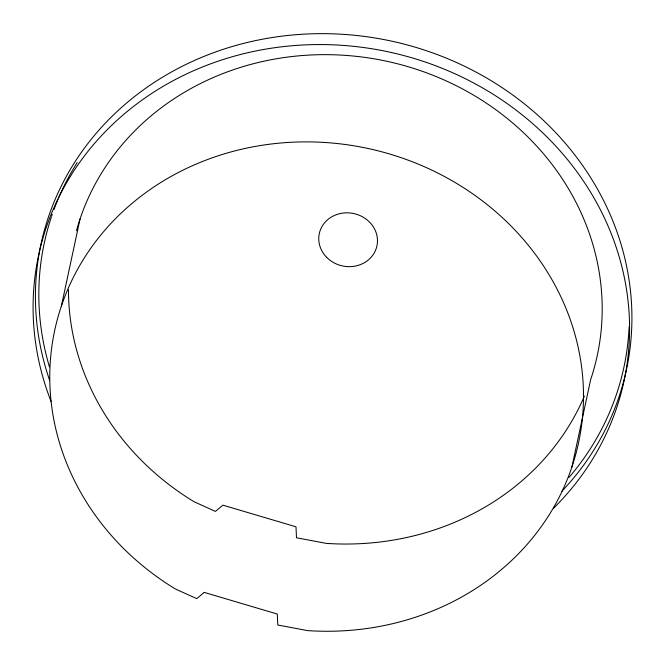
<?xml version="1.0" encoding="UTF-8"?>
<svg xmlns="http://www.w3.org/2000/svg" width="665" height="665" viewBox="0 0 665 665"><rect width="100%" height="100%" fill="white"/><g stroke="black" fill="none" stroke-linecap="round" stroke-linejoin="round"><path stroke-width="1" d="M61.338 306.241L80.033 219.009M571.933 466.913L590.636 379.682A267.887 243.573 12.1 0 0 406.589 66.267A267.887 243.573 12.1 0 0 76.442 230.747M584.435 395.991A267.887 243.573 12.1 0 1 326.349 543.388L296.499 537.777L295.992 526.813L222.908 505.151L215.46 511.418L194.197 501.809A267.887 243.573 12.1 0 1 68.47 289.757M629.107 326.889A296.399 269.5 12.1 0 1 569.04 477.412M49.443 366.864A296.399 269.5 12.1 0 1 51.296 217.247M51.621 216.275A296.399 269.5 12.1 0 1 52.269 214.354M53.981 209.566A296.399 269.5 12.1 0 1 58.113 199.101M58.919 197.206A296.399 269.5 12.1 0 1 77.24 162.526M49.543 380.056A299.391 272.218 12.1 0 1 391.527 41.122A299.391 272.218 12.1 0 1 561.883 491.219M51.139 401.635A299.391 272.218 12.1 0 1 184.804 74.779A299.391 272.218 12.1 0 1 563.729 155.07A299.391 272.218 12.1 0 1 553.671 508.118M204.205 592.382L196.757 598.65L175.494 589.04A267.887 243.573 12.1 0 1 152.077 188.195A267.887 243.573 12.1 0 1 570.337 319.815A267.887 243.573 12.1 0 1 307.646 630.62L277.795 625.009L277.288 614.044L204.205 592.382M326.673 257.338A29.468 26.791 12.1 0 0 376.199 248.577A29.468 26.791 12.1 0 0 341.478 213.299A29.468 26.791 12.1 0 0 326.673 257.338"/></g></svg>
